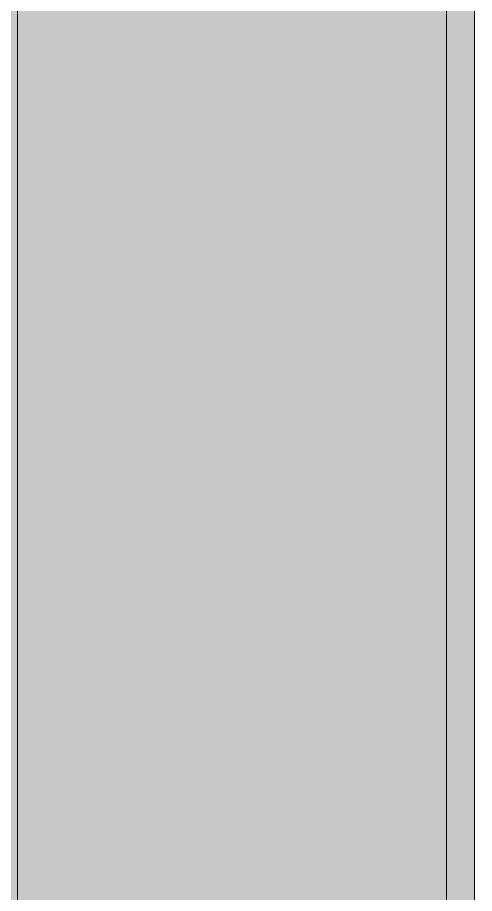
# Model space of a CAD drawing. Header units: millimetres. Extents: x 902415 to 1199587, y -3757 to 35605.
# Drawn here: x 1001198.3 to 1001251.6, y 7296.4 to 7398.4 of the extents above; entities that cross this region are included whole.
import ezdxf

# ---------------------------------------------------------------- set-up
doc = ezdxf.new("R2010")
doc.units = ezdxf.units.MM
doc.layers.add('A-GENM', color=13, linetype='Continuous', lineweight=5)
doc.layers.add('A-GLAZ-CWMG', color=51, linetype='Continuous', lineweight=5)

# ---------------------------------------------------------------- blocks, each defined once
blk = doc.blocks.new('Rectangular Mullion - 50 x 50mm-V4-North - Grids A')
at = {"layer": 'A-GLAZ-CWMG'}
blk.add_hatch(color=256, dxfattribs=at).paths.add_polyline_path([(1011808.3, 5200), (1011808.3, 7600), (1011758.3, 7600), (1011758.3, 5200)])
for p, q in [((1011758.3, 7600), (1011758.3, 5200)), ((1011808.3, 7600), (1011808.3, 5200))]:
    blk.add_line(p, q, dxfattribs=at)
blk = doc.blocks.new('Mechanical - Condensers - Mechanical - Condensers-1249279-North - Grids A')
at = {"layer": 'A-GENM'}
h = blk.add_hatch(color=256, dxfattribs=at)
h.paths.add_polyline_path([(999051.55, 5200), (999108.3, 5200), (999108.3, 7500), (999051.55, 7500), (999051.55, 5225.59)])
h.paths.add_polyline_path([(1000428.3, 5200), (1000428.3, 7500), (1000368.3, 7500), (1000368.3, 5200), (1000395.09, 5200)])
h.paths.add_polyline_path([(999158.3, 5200), (999218.3, 5200), (999218.3, 7500), (999158.3, 7500), (999158.3, 5230.8)])
h.paths.add_polyline_path([(999268.3, 5200), (999328.3, 5200), (999328.3, 7500), (999268.3, 7500), (999268.3, 5236.17)])
h.paths.add_polyline_path([(1000478.3, 5200), (1000538.3, 5200), (1000538.3, 7500), (1000478.3, 7500), (1000478.3, 5295.21)])
h.paths.add_polyline_path([(1000588.3, 5200), (1000648.3, 5200), (1000648.3, 7500), (1000588.3, 7500), (1000588.3, 5300.58)])
h.paths.add_polyline_path([(1000698.3, 5200), (1000758.3, 5200), (1000758.3, 7500), (1000698.3, 7500), (1000698.3, 5305.95)])
h.paths.add_polyline_path([(1000808.3, 5200), (1000868.3, 5200), (1000868.3, 7500), (1000808.3, 7500), (1000808.3, 5311.32)])
h.paths.add_polyline_path([(1000918.3, 5200), (1000978.3, 5200), (1000978.3, 7500), (1000918.3, 7500), (1000918.3, 5316.68)])
h.paths.add_polyline_path([(1001251.55, 5200), (1001251.55, 7500), (1001248.3, 7500), (1001248.3, 5200)])
h.paths.add_polyline_path([(1001198.3, 5200), (1001198.3, 7500), (1001138.3, 7500), (1001138.3, 5200)])
h.paths.add_polyline_path([(1001088.3, 5200), (1001088.3, 7500), (1001028.3, 7500), (1001028.3, 5200)])
h.paths.add_polyline_path([(999438.3, 5200), (999438.3, 7500), (999378.3, 7500), (999378.3, 5200)])
h.paths.add_polyline_path([(999488.3, 5200), (999548.3, 5200), (999548.3, 7500), (999488.3, 7500), (999488.3, 5243.42)])
h.paths.add_polyline_path([(999598.3, 5200), (999658.3, 5200), (999658.3, 7500), (999598.3, 7500), (999598.3, 5243.42)])
h.paths.add_polyline_path([(999708.3, 5200), (999768.3, 5200), (999768.3, 7500), (999708.3, 7500), (999708.3, 5243.42)])
h.paths.add_polyline_path([(999818.3, 5200), (999878.3, 5200), (999878.3, 7500), (999818.3, 7500), (999818.3, 5243.42)])
h.paths.add_polyline_path([(1000318.3, 5200), (1000318.3, 7500), (1000258.3, 7500), (1000258.3, 5200)])
h.paths.add_polyline_path([(999928.3, 5200), (999988.3, 5200), (999988.3, 7500), (999928.3, 7499.35), (999928.3, 5243.42)])
h.paths.add_polyline_path([(1000038.3, 5200), (1000098.3, 5200), (1000098.3, 7500), (1000038.3, 7500), (1000038.3, 5243.42)])
h.paths.add_polyline_path([(1000148.3, 5200), (1000208.3, 5200), (1000208.3, 7500), (1000148.3, 7500), (1000148.3, 5243.42)])
blk.add_line((1001251.55, 5200), (1001251.55, 7500), dxfattribs=at)

msp = doc.modelspace()

# ---------------------------------------------------------------- block references
at = {"layer": 'A-GENM'}
msp.add_blockref('Mechanical - Condensers - Mechanical - Condensers-1249279-North - Grids A', (0, 0), dxfattribs=at)
at = {"layer": 'A-GLAZ-CWMG'}
msp.add_blockref('Rectangular Mullion - 50 x 50mm-V4-North - Grids A', (-10560, 0), dxfattribs=at)

doc.saveas('drawing.dxf')
